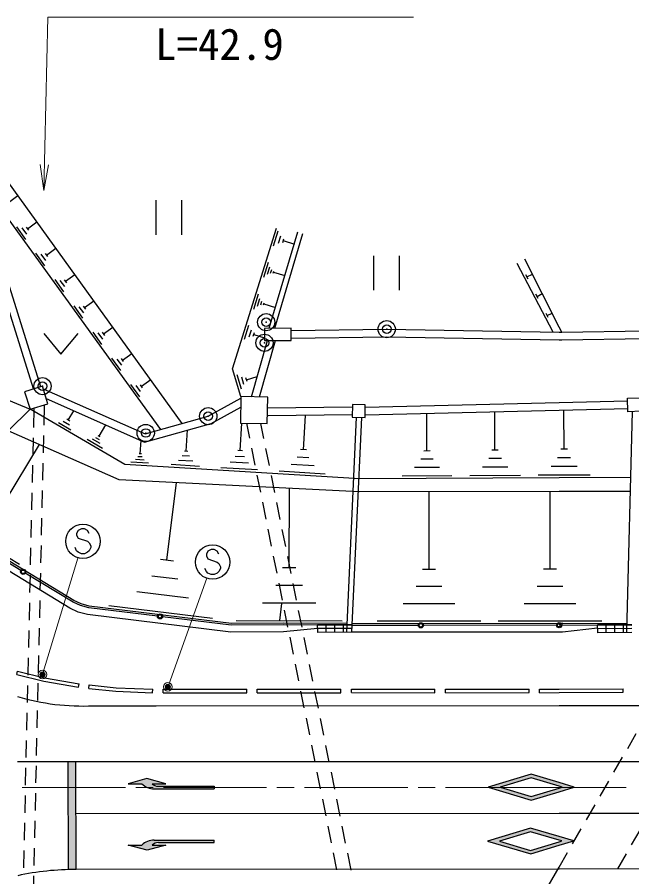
# Model space of a CAD drawing. Units: millimetres, scale not verified. Extents: x 40000 to 680000, y 20000 to 380000.
# Drawn here: x 105716 to 141436, y 284366 to 334335 of the extents above; entities that cross this region are included whole.
import ezdxf
from ezdxf.enums import TextEntityAlignment as Align

# ---------------------------------------------------------------- set-up
doc = ezdxf.new("R2010")
doc.units = ezdxf.units.MM
doc.header["$LTSCALE"] = 1000
doc.header["$PDMODE"] = 32
doc.header["$PDSIZE"] = 500
doc.linetypes.add('CHAIN', pattern=[18.5, 12, -1.5, 3.5, -1.5])
for name, color, linetype, lineweight in [('M-BGD', 7, 'Continuous', 25), ('M-BMK', 2, 'CHAIN', 13), ('M-STR-HTXT', 7, 'Continuous', 13), ('M-STR-STRC', 7, 'Continuous', 25)]:
    doc.layers.add(name, color=color, linetype=linetype, lineweight=lineweight)
doc.styles.add('ＭＳ ゴシック', font='')
doc.styles.get('ＭＳ ゴシック').set_extended_font_data('MS Gothic')

# ---------------------------------------------------------------- blocks, each defined once
blk = doc.blocks.new('open_arrow')
at = {"color": 0, "linetype": 'Continuous', "lineweight": -2}
blk.add_lwpolyline([(7.5, 1.25), (0, 0), (7.5, -1.25)], dxfattribs=at)

msp = doc.modelspace()

# ---------------------------------------------------------------- hatches: boundary and pattern name
at = {"layer": 'M-BGD'}
for points in [[(137214, 289632), (137395, 289578), (137310, 289552), (138006, 289552), (138093, 289578), (137214, 289841)], [(137214, 289314), (138006, 289552), (137310, 289552), (137214, 289523)]]:
    msp.add_hatch(color=256, dxfattribs=at).paths.add_polyline_path(points)
at = {"layer": 'M-STR-STRC'}
for points in [[(109131, 289552), (109125, 291061), (108675, 291061), (108681, 289552)], [(135586, 290117), (137214, 289632), (137214, 289841), (135586, 290326), (133081, 289574), (133153, 289552), (133853, 289552), (133778, 289574)], [(113297, 289552), (117159, 289552), (117159, 289629), (113916, 289629, -0.20151), (113559, 289779), (114359, 289779), (113259, 290079), (112159, 289779), (112959, 289779, 0.1028)], [(109152, 284788), (109138, 288055), (109131, 289552), (108681, 289552), (108702, 284784, -0.00714)], [(117159, 289479), (117159, 289552), (113297, 289552, 0.09671), (113673, 289479)], [(133153, 289552), (135588, 288826), (137214, 289314), (137214, 289523), (135587, 289035), (133853, 289552)], [(137214, 286197), (137214, 286406), (135557, 285904), (133747, 286439), (135554, 286986), (137214, 286496), (137214, 286704), (135553, 287195), (133050, 286436), (135558, 285695)], [(114362, 286205), (113562, 286206, -0.20151), (113919, 286355), (117162, 286354), (117162, 286504), (113676, 286505, 0.20151), (112962, 286206), (112162, 286206), (113262, 285906)], [(138062, 286454), (137214, 286704), (137214, 286496), (137364, 286452), (137214, 286406), (137214, 286197)]]:
    msp.add_hatch(color=256, dxfattribs=at).paths.add_polyline_path(points)

# ---------------------------------------------------------------- linework, layer by layer
at = {"layer": 'M-BGD'}
for p, q in [((115312, 310722), (103731, 326769)), ((103163, 325392), (114035, 310364)), ((105215, 323571), (105756, 323963)), ((113773, 323690), (113773, 321690)), ((115273, 323690), (115273, 321690)), ((106321, 322040), (106862, 322431)), ((106222, 321420), (105701, 322140)), ((106272, 321730), (106011, 322090)), ((106387, 321950), (106256, 322130)), ((120366, 316250), (122034, 321849)), ((120617, 321052), (120884, 321911)), ((120680, 316252), (122321, 321763)), ((120899, 321200), (121032, 321630)), ((121147, 321241), (121213, 321456)), ((121180, 321348), (121824, 321148)), ((107427, 320511), (107966, 320901)), ((107328, 319891), (106808, 320610)), ((107377, 320201), (107117, 320560)), ((107492, 320421), (107362, 320601)), ((126422, 320458), (126422, 318458)), ((127922, 320458), (127922, 318458)), ((120046, 319216), (120318, 320090)), ((120260, 319389), (120396, 319826)), ((134751, 320038), (136840, 316036)), ((137214, 316320), (135220, 320268)), ((108532, 318982), (109070, 319372)), ((120439, 319453), (120507, 319671)), ((120602, 319462), (120636, 319571)), ((120619, 319517), (121275, 319313)), ((135406, 319107), (135273, 319362)), ((135340, 319234), (135658, 319400)), ((108432, 318364), (107913, 319082)), ((108482, 318673), (108222, 319032)), ((108596, 318893), (108467, 319072)), ((109635, 317456), (110172, 317844)), ((119470, 317363), (119747, 318253)), ((119688, 317539), (119826, 317984)), ((119870, 317605), (119940, 317827)), ((135992, 317984), (135866, 318227)), ((135929, 318105), (136232, 318264)), ((109536, 316839), (109018, 317555)), ((109586, 317147), (109327, 317505)), ((109700, 317366), (109570, 317545)), ((120036, 317614), (120071, 317725)), ((120053, 317670), (120721, 317462)), ((136572, 316873), (136452, 317104)), ((136512, 316988), (136800, 317139)), ((110738, 315930), (111274, 316318)), ((118925, 315609), (119183, 316438)), ((137361, 316027), (137214, 316320)), ((107258, 315954), (108258, 314754)), ((108258, 314754), (109258, 315954)), ((110639, 315315), (110122, 316029)), ((110688, 315622), (110430, 315980)), ((110802, 315841), (110673, 316020)), ((119197, 315752), (119326, 316167)), ((119436, 315791), (119501, 315999)), ((119468, 315895), (120090, 315702)), ((119340, 312272), (120259, 315535)), ((119805, 312263), (120727, 315538)), ((111740, 313792), (111224, 314505)), ((111790, 314099), (111532, 314456)), ((111903, 314317), (111774, 314496)), ((111839, 314406), (112374, 314793)), ((118748, 312708), (118492, 313550)), ((118894, 312983), (118766, 313403)), ((119072, 313152), (119008, 313362)), ((119040, 313257), (119672, 313449)), ((112841, 312271), (112326, 312982)), ((112890, 312577), (112633, 312933)), ((113004, 312795), (112875, 312973)), ((112939, 312884), (113473, 313270)), ((104632, 312297), (106463, 311543)), ((116819, 311143), (118718, 312192)), ((137214, 311927), (125938, 311655)), ((141194, 312023), (137214, 311927)), ((106463, 311543), (105186, 310293)), ((106680, 311610), (106654, 310489)), ((107284, 311796), (107258, 310619)), ((108686, 310912), (109004, 311459)), ((116991, 310724), (118708, 311672)), ((125193, 311661), (120269, 311617)), ((137214, 311477), (125934, 311204)), ((133485, 309169), (133473, 311386)), ((141207, 311573), (137214, 311477)), ((137502, 309221), (137490, 311483)), ((141454, 311408), (141137, 298577)), ((108762, 310623), (108397, 310835)), ((108777, 310859), (108595, 310965)), ((125189, 311211), (120297, 311167)), ((122356, 309188), (122479, 311187)), ((125421, 311076), (124854, 298593)), ((125721, 311074), (125153, 298579)), ((129529, 309118), (129517, 311291)), ((108838, 310334), (108109, 310759)), ((110479, 309971), (110865, 310635)), ((115537, 309099), (115613, 310339)), ((118677, 309144), (118775, 310740)), ((119236, 309863), (119060, 310734)), ((120056, 309847), (119880, 310718)), ((106641, 309889), (106618, 308889)), ((107244, 310019), (107221, 309020)), ((110504, 309760), (110283, 309888)), ((110535, 309939), (110424, 310004)), ((104973, 306122), (107019, 309487)), ((110664, 309272), (109780, 309787)), ((110529, 309548), (110087, 309805)), ((112867, 308953), (112915, 309727)), ((112932, 308949), (112803, 308956)), ((115726, 308811), (115313, 308837)), ((115640, 309093), (115434, 309106)), ((118810, 309136), (118544, 309153)), ((119553, 308295), (119355, 309275)), ((120372, 308279), (120174, 309259)), ((122523, 309178), (122190, 309198)), ((129710, 309119), (129348, 309117)), ((133670, 309170), (133300, 309168)), ((137691, 309222), (137313, 309220)), ((107208, 308420), (107185, 307420)), ((113352, 308405), (112319, 308468)), ((113104, 308592), (112588, 308624)), ((112986, 308772), (112728, 308788)), ((116312, 308222), (114660, 308324)), ((115916, 308523), (115090, 308574)), ((119165, 308403), (118101, 308468)), ((118921, 308774), (118389, 308806)), ((122968, 308259), (121635, 308341)), ((122662, 308723), (121996, 308764)), ((129893, 308637), (129169, 308634)), ((133857, 308678), (133118, 308674)), ((137882, 308720), (137127, 308716)), ((106605, 308289), (106582, 307289)), ((119675, 308015), (117548, 308146)), ((123607, 307774), (120942, 307938)), ((130258, 308157), (128810, 308149)), ((134229, 308187), (132751, 308180)), ((138262, 308219), (136753, 308211)), ((119869, 306727), (119671, 307707)), ((120689, 306710), (120491, 307691)), ((130985, 307678), (128088, 307662)), ((134971, 307699), (132015, 307683)), ((139019, 307720), (136001, 307704)), ((141360, 307582), (137214, 307560)), ((107172, 306820), (107149, 305821)), ((114414, 302763), (114966, 307283)), ((121528, 302324), (121537, 306952)), ((106569, 306689), (106546, 305690)), ((129650, 302238), (129652, 306754)), ((136683, 302240), (136685, 306764)), ((141340, 306771), (137214, 306765)), ((120186, 305158), (119988, 306139)), ((121005, 305142), (120807, 306122)), ((105853, 302515), (101366, 305243)), ((106533, 305090), (106510, 304090)), ((107136, 305221), (107113, 304221)), ((120502, 303590), (120305, 304570)), ((121322, 303574), (121124, 304554)), ((106497, 303490), (106474, 302491)), ((107100, 303621), (107077, 302621)), ((120819, 302022), (120621, 303002)), ((121638, 302005), (121441, 302986)), ((114791, 302717), (114038, 302809)), ((121913, 302323), (121142, 302325)), ((106461, 301891), (106438, 300891)), ((107064, 302021), (107041, 301022)), ((115045, 301667), (113538, 301851)), ((130026, 302238), (129274, 302238)), ((137060, 302240), (136306, 302240)), ((121136, 300453), (120938, 301433)), ((121955, 300437), (121757, 301417)), ((115676, 300570), (112662, 300938)), ((122297, 301294), (120754, 301297)), ((130402, 301234), (128897, 301235)), ((137436, 301234), (135928, 301235)), ((107028, 300422), (107005, 299422)), ((106425, 300291), (106402, 299291)), ((117060, 299382), (111033, 300118)), ((123066, 300264), (119981, 300270)), ((121452, 298885), (121254, 299865)), ((122272, 298869), (122074, 299849)), ((131154, 300230), (128144, 300231)), ((138190, 300228), (135174, 300230)), ((106992, 298822), (106969, 297823)), ((124606, 299232), (118436, 299245)), ((125151, 299029), (123178, 299019)), ((123180, 298569), (123178, 299019)), ((123680, 298572), (123678, 299022)), ((124180, 298574), (124178, 299024)), ((124680, 298577), (124678, 299027)), ((137214, 299090), (125176, 299079)), ((132659, 299225), (126638, 299228)), ((139697, 299222), (133665, 299225)), ((141433, 299020), (139449, 299005)), ((139452, 298555), (139449, 299005)), ((139952, 298559), (139949, 299009)), ((140452, 298563), (140449, 299012)), ((140952, 298566), (140949, 299016)), ((106388, 298692), (106366, 297692)), ((123170, 298799), (121195, 298615)), ((125152, 298804), (123179, 298794)), ((125153, 298579), (123180, 298569)), ((137214, 298590), (125153, 298579)), ((137417, 298591), (137214, 298590)), ((139436, 298810), (137417, 298591)), ((141435, 298795), (139450, 298780)), ((141437, 298570), (139452, 298555)), ((121769, 297316), (121571, 298297)), ((122588, 297300), (122390, 298280)), ((106352, 297092), (106330, 296092)), ((106956, 297223), (106933, 296223)), ((122085, 295748), (121887, 296728)), ((122905, 295732), (122707, 296712)), ((105695, 296121), (105742, 296315)), ((106316, 295492), (106294, 294493)), ((106919, 295623), (106897, 294623)), ((109288, 295393), (109322, 295591)), ((109883, 295317), (109903, 295516)), ((113588, 295068), (113597, 295267)), ((114194, 295069), (114194, 295269)), ((114194, 295269), (119056, 295267)), ((114194, 295069), (119056, 295067)), ((119056, 295067), (119056, 295267)), ((119668, 295266), (124525, 295267)), ((119668, 295066), (119668, 295266)), ((119668, 295066), (124525, 295067)), ((122402, 294180), (122204, 295160)), ((123221, 294163), (123023, 295144)), ((124525, 295067), (124525, 295267)), ((125140, 295074), (125140, 295274)), ((125140, 295274), (129996, 295265)), ((125140, 295074), (129996, 295065)), ((129996, 295065), (129996, 295265)), ((130610, 295266), (135467, 295272)), ((130610, 295066), (130610, 295266)), ((130610, 295066), (135467, 295072)), ((135467, 295072), (135467, 295272)), ((136077, 295268), (137214, 295274)), ((136078, 295068), (136077, 295268)), ((136078, 295068), (137214, 295074)), ((137214, 295274), (140927, 295294)), ((137214, 295074), (140928, 295094)), ((140928, 295094), (140927, 295294)), ((106280, 293893), (106258, 292893)), ((106883, 294024), (106861, 293024)), ((122718, 292611), (122521, 293592)), ((123538, 292595), (123340, 293575)), ((106847, 292424), (106825, 291424)), ((141197, 291831), (141698, 292697)), ((106244, 292293), (106222, 291293)), ((123035, 291043), (122837, 292023)), ((123854, 291027), (123656, 292007)), ((106811, 290824), (106789, 289825)), ((140397, 290446), (140897, 291312)), ((106208, 290694), (106186, 289694)), ((123351, 289475), (123154, 290455)), ((124171, 289458), (123973, 290439)), ((138093, 289578), (137214, 289841)), ((139597, 289060), (140097, 289926)), ((137395, 289578), (137214, 289632)), ((137214, 289314), (138093, 289578)), ((137214, 289523), (137395, 289578)), ((106172, 289094), (106150, 288094)), ((106775, 289225), (106753, 288225)), ((123668, 287906), (123470, 288886)), ((124487, 287890), (124290, 288870)), ((138796, 287675), (139297, 288541)), ((106136, 287494), (106114, 286495)), ((106739, 287625), (106717, 286625)), ((123985, 286338), (123787, 287318)), ((124804, 286322), (124606, 287302)), ((137996, 286289), (138496, 287155)), ((141422, 286215), (141922, 287081)), ((106100, 285895), (106077, 284895)), ((106703, 286026), (106681, 285026)), ((124301, 284769), (124103, 285750)), ((125121, 284753), (124923, 285733)), ((137214, 284935), (137696, 285770)), ((140623, 284829), (141123, 285695)), ((136574, 283828), (137214, 284935)), ((106667, 284426), (106645, 283426))]:
    msp.add_line(p, q, dxfattribs=at)
for points in [[(106656, 312723), (102684, 325413), (103269, 326829), (102740, 330809), (101057, 334138)], [(107086, 312855), (103163, 325392), (103731, 326769), (103176, 330944), (101562, 334138)], [(118720, 312284), (118232, 313887), (120778, 322077)], [(121631, 316118), (127193, 316196), (137214, 316030)], [(137214, 316030), (137361, 316027), (147177, 316186), (151767, 316126), (152898, 315962), (153918, 315467)], [(121634, 315668), (127193, 315746), (137214, 315580)], [(137214, 315580), (137361, 315577), (147178, 315736), (151731, 315677), (152764, 315527), (153721, 315062)], [(107231, 312737), (113147, 310116), (116819, 311143)], [(107406, 312167), (113113, 309639), (116991, 310724)], [(137214, 307560), (125620, 307499), (111969, 308339), (106463, 311543)], [(137214, 306765), (125582, 306748), (111651, 307450), (105186, 310293)], [(124876, 299082), (121195, 299115), (118166, 299096), (109890, 300106), (109427, 300226), (109010, 300419), (98083, 307065)], [(121195, 298615), (118137, 298595), (109797, 299614), (109258, 299753), (108774, 299978), (97823, 306638)], [(141149, 299071), (137418, 299091), (137214, 299090)], [(105695, 296121), (107265, 295741), (109288, 295393)], [(105742, 296315), (107305, 295937), (109322, 295591)], [(109903, 295516), (111466, 295359), (113597, 295267)], [(109883, 295317), (111452, 295160), (113588, 295068)]]:
    msp.add_lwpolyline(points, dxfattribs=at)
for points in [[(120091, 315534), (121635, 315545), (121630, 316259), (120087, 316248)], [(107500, 311863), (107185, 312886), (106148, 312566), (106463, 311543)], [(118689, 310742), (120251, 310711), (120281, 312253), (118720, 312284)], [(125940, 311806), (125194, 311813), (125188, 311078), (125933, 311072)], [(141983, 312211), (142005, 311424), (141212, 311401), (141189, 312188)]]:
    msp.add_lwpolyline(points, close=True, dxfattribs=at)
for centre in [(120185, 316603), (127193, 316196), (120089, 315408), (107185, 312886), (116819, 311143), (113186, 310164)]:
    msp.add_circle(centre, 500, dxfattribs=at)
for p in [(120185, 316603), (127193, 316196), (120089, 315408), (107185, 312886), (116819, 311143), (113186, 310164)]:
    msp.add_point(p, dxfattribs=at)
at = {"layer": 'M-BMK'}
for p, q in [((112014, 289552), (106014, 289552)), ((113614, 289552), (112614, 289552)), ((120214, 289552), (114214, 289552)), ((121814, 289552), (120814, 289552)), ((128414, 289552), (122414, 289552)), ((130014, 289552), (129014, 289552)), ((137214, 289552), (130614, 289552)), ((141114, 289552), (137214, 289552))]:
    msp.add_line(p, q, dxfattribs=at)
at = {"layer": 'M-STR-HTXT'}
for p, q in [((107227, 296268), (109236, 302881)), ((114525, 295550), (116735, 301716))]:
    msp.add_line(p, q, dxfattribs=at)
msp.add_lwpolyline([(107259, 324265), (107493, 334335), (128743, 334335)], dxfattribs=at)
for centre, radius in [((107184, 296124), 150), ((107184, 296124), 120), ((107184, 296124), 90), ((107184, 296124), 60), ((107184, 296124), 30), ((107184, 296124), 20), ((114475, 295408), 150), ((114475, 295408), 120), ((114475, 295408), 90), ((114475, 295408), 60), ((114475, 295408), 30), ((114475, 295408), 20)]:
    msp.add_circle(centre, radius, dxfattribs=at)
for p in [(107184, 296124), (114475, 295408)]:
    msp.add_point(p, dxfattribs=at)
at = {"layer": 'M-STR-STRC'}
for p, q in [((105932, 302174), (101062, 305136)), ((109263, 304505), (109172, 304323)), ((109172, 304323), (109172, 304232)), ((109445, 304596), (109263, 304505)), ((109627, 304596), (109445, 304596)), ((109808, 304505), (109627, 304596)), ((109899, 304323), (109808, 304505)), ((109172, 304232), (109263, 304050)), ((109263, 304050), (109808, 303868)), ((109808, 303868), (109899, 303777)), ((109172, 303323), (109081, 303505)), ((109263, 303232), (109172, 303323)), ((109899, 303323), (109808, 303232)), ((109899, 303777), (109990, 303596)), ((109990, 303505), (109899, 303323)), ((109990, 303596), (109990, 303505)), ((116982, 303388), (116800, 303297)), ((117164, 303388), (116982, 303388)), ((117346, 303297), (117164, 303388)), ((109445, 303141), (109263, 303232)), ((109627, 303141), (109445, 303141)), ((109808, 303232), (109627, 303141)), ((116800, 303297), (116709, 303115)), ((116709, 303115), (116709, 303024)), ((116709, 303024), (116800, 302842)), ((116800, 302842), (117346, 302661)), ((117437, 303115), (117346, 303297)), ((117346, 302661), (117437, 302570)), ((117437, 302570), (117528, 302388)), ((117528, 302388), (117528, 302297)), ((108963, 300331), (106188, 302019)), ((116709, 302115), (116619, 302297)), ((116800, 302024), (116709, 302115)), ((116982, 301933), (116800, 302024)), ((117164, 301933), (116982, 301933)), ((117346, 302024), (117164, 301933)), ((117437, 302115), (117346, 302024)), ((117528, 302297), (117437, 302115)), ((109393, 300132), (108963, 300331)), ((109872, 300008), (109393, 300132)), ((113867, 299520), (109872, 300008)), ((120980, 299268), (121101, 300260)), ((118160, 298996), (114165, 299484)), ((121195, 299015), (118160, 298996)), ((125155, 298979), (121195, 299015)), ((129025, 298983), (125155, 298979)), ((137064, 298990), (129325, 298983)), ((137418, 298991), (137214, 298990)), ((141437, 298970), (137418, 298991)), ((137214, 294317), (176828, 294325)), ((105741, 291060), (137214, 291070)), ((108702, 284784), (108675, 291061)), ((109152, 284788), (109125, 291061)), ((137214, 291070), (148940, 291073)), ((135586, 290326), (133081, 289574)), ((137214, 289841), (135586, 290326)), ((113259, 290079), (112159, 289779)), ((114359, 289779), (113259, 290079)), ((135586, 290117), (133778, 289574)), ((137214, 289632), (135586, 290117)), ((112159, 289779), (112959, 289779)), ((113559, 289779), (114359, 289779)), ((113673, 289479), (117159, 289479)), ((113916, 289629), (117159, 289629)), ((117159, 289629), (117159, 289479)), ((133081, 289574), (135588, 288826)), ((133778, 289574), (135587, 289035)), ((135587, 289035), (137214, 289523)), ((135588, 288826), (137214, 289314)), ((109138, 288055), (137214, 288070)), ((137214, 288070), (144204, 288073)), ((135553, 287195), (133050, 286436)), ((135554, 286986), (133747, 286439)), ((137214, 286704), (135553, 287195)), ((137214, 286496), (135554, 286986)), ((113676, 286505), (117162, 286504)), ((113919, 286355), (117162, 286354)), ((117162, 286354), (117162, 286504)), ((133050, 286436), (135558, 285695)), ((133747, 286439), (135557, 285904)), ((135557, 285904), (137214, 286406)), ((138062, 286454), (137214, 286704)), ((137364, 286452), (137214, 286496)), ((137214, 286197), (138062, 286454)), ((137214, 286406), (137364, 286452)), ((112162, 286206), (112962, 286206)), ((113262, 285906), (112162, 286206)), ((114362, 286205), (113262, 285906)), ((113562, 286206), (114362, 286205)), ((135558, 285695), (137214, 286197)), ((137214, 284818), (109152, 284788))]:
    msp.add_line(p, q, dxfattribs=at)
for points in [[(110136, 294311), (113798, 294311), (137214, 294317)], [(174926, 284856), (167978, 284850), (137214, 284818)]]:
    msp.add_lwpolyline(points, dxfattribs=at)
for centre, radius in [((109536, 303868), 1000), ((117073, 302661), 1000), ((106060, 302096), 150), ((106060, 302096), 120), ((106060, 302096), 100), ((114016, 299502), 150), ((114016, 299502), 120), ((114016, 299502), 100), ((129175, 298983), 150), ((129175, 298983), 120), ((129175, 298983), 100), ((137214, 298990), 150), ((137214, 298990), 120), ((137214, 298990), 100)]:
    msp.add_circle(centre, radius, dxfattribs=at)
for centre, radius, start, end in [((109477, 307185), 12891, 253.0994, 272.9294), ((109477, 307185), 12891, 253.0994, 272.9294), ((113673, 290479), 1000, 224.4366, 270.0096), ((113916, 290129), 500, 224.4366, 270.0096), ((113676, 285505), 1000, 89.9795, 135.5525), ((113919, 285855), 500, 89.9795, 135.5525), ((109087, 269042), 15747, 89.763, 102.2532), ((109087, 269042), 15747, 89.763, 102.2532)]:
    msp.add_arc(centre, radius, start, end, dxfattribs=at)

# ---------------------------------------------------------------- block references
at = {"layer": 'M-STR-HTXT', "xscale": 200, "yscale": 200, "rotation": 88.7}
msp.add_blockref('open_arrow', (107259, 324265), dxfattribs=at)

# ---------------------------------------------------------------- texts
at = {"layer": 'M-STR-HTXT', "style": 'ＭＳ ゴシック'}
msp.add_text('L=42.9', height=1833, dxfattribs=at).set_placement((113730, 331302), align=Align.BOTTOM_LEFT)

doc.saveas('drawing.dxf')
